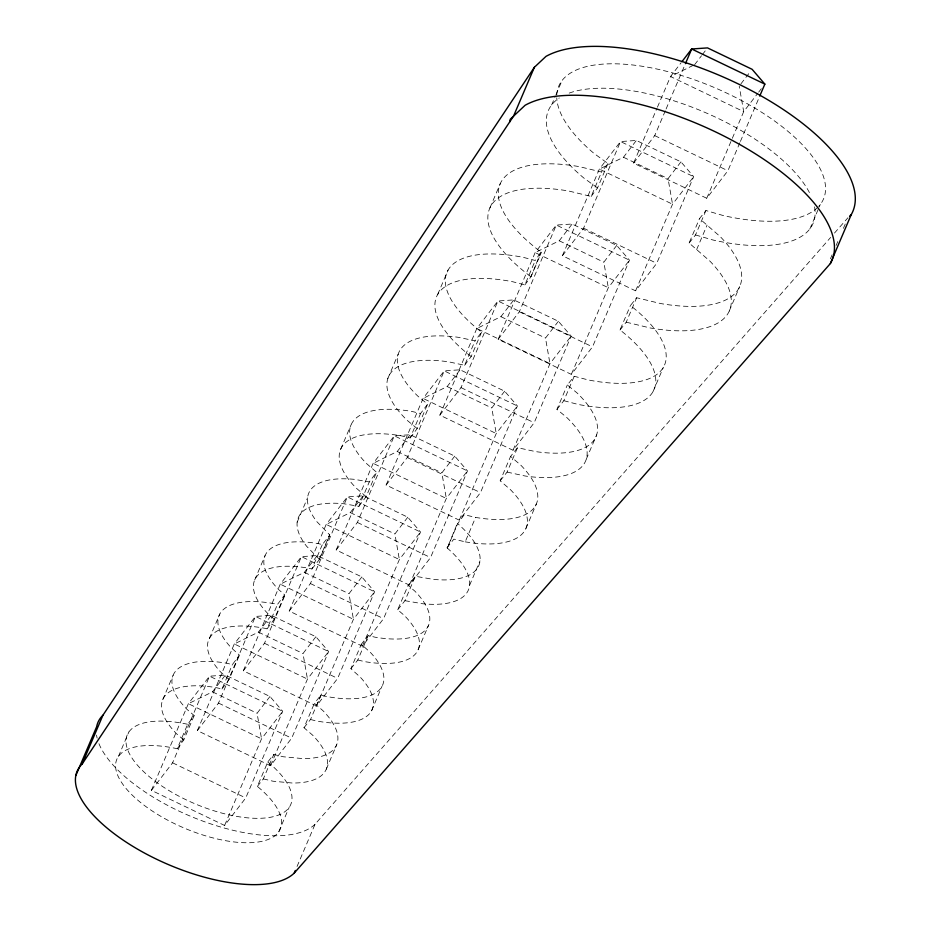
<?xml version="1.0" encoding="UTF-8"?>
<svg xmlns="http://www.w3.org/2000/svg" width="931" height="931" viewBox="0 0 931 931"><rect width="100%" height="100%" fill="white"/><g stroke="black" fill="none" stroke-linecap="round" stroke-linejoin="round"><path stroke-width="0.7" stroke-dasharray="4.66 3.49" d="M118.446 756.426L128.862 732.01M162.75 699.623L173.166 675.196M209.394 638.422L219.809 613.995M151.416 790.349L188.365 703.708L209.533 676.185L225.372 675.091L269.967 696.493L282.71 711.296L245.749 797.937L224.592 825.46L151.416 790.349L172.584 762.815L209.533 676.185L282.71 711.296L261.541 738.83L224.592 825.46M817.79 207.299A143.898 59.677 23.1 0 1 723.364 215.585L705.931 210.534L699.518 218.599L720.291 236.672A130.305 54.033 23.1 0 1 660.638 303.541L636.641 297.745L630.415 305.577L630.95 305.95A118.237 49.029 23.1 0 1 588.229 379.941L574.241 376.275L567.34 384.969L577.034 392.917A107.193 44.455 23.1 0 1 535.511 451.582L517.508 447.683L510.595 456.388L520.953 465.325A100.746 41.779 23.1 0 1 475.613 517.415L464.255 514.703L457.703 523.664A92.413 38.322 23.1 0 1 433.287 579.361L415.342 576.266L408.127 585.343L414.842 591.127A88.852 36.844 23.1 0 1 375.146 637.211L368.222 635.57L361.321 644.264L370.747 652.794A88.852 36.844 23.1 0 1 326.118 696.4L320.951 695.073L314.399 703.312L322.824 710.551A88.852 36.844 23.1 0 1 302.656 758.59L283.455 756.787L273.737 754.494L267.779 761.989L257.363 786.416A88.852 36.844 23.1 0 1 246.087 842.753A88.852 36.844 23.1 0 1 123.311 784.984A88.852 36.844 23.1 0 1 177.227 748.71L187.643 724.283L194.183 715.555L187.026 709.41A88.852 36.844 23.1 0 1 226.408 663.163L232.389 664.583L239.442 655.168L231.039 647.557A88.852 36.844 23.1 0 1 275.681 603.963L277.473 604.428L284.677 594.816L278.8 589.742A88.852 36.844 23.1 0 1 318.495 543.657L322.335 544.577L329.865 535.034L317.029 521.837A92.413 38.322 23.1 0 1 354.28 479.337L369.293 481.921L376.555 472.238L366.453 463.498A100.746 41.779 23.1 0 1 411.781 411.409L420.579 413.515L427.597 404.147L417.833 396.129A107.193 44.455 23.1 0 1 459.355 337.464L475.031 340.862L481.618 332.064L480.571 331.343A118.237 49.029 23.1 0 1 523.292 257.352L535.267 260.494L540.958 252.022A130.305 54.033 23.1 0 1 579.338 166.649L601.577 172.014L607.955 163.507L594.246 153.615A143.898 59.677 23.1 0 1 556.761 97.802M177.227 748.71L183.768 739.97L194.183 715.555M254.687 579.99L265.102 555.574M197.349 730.602L234.298 643.973L255.455 616.438L271.305 615.344L315.888 636.746L328.631 651.56L291.682 738.19L270.514 765.724L197.349 730.602L218.506 703.08L255.455 616.438L328.631 651.56L307.463 679.083L270.514 765.724M183.768 739.97L176.611 733.826A88.852 36.844 23.1 0 1 215.98 687.59L221.974 688.998L232.389 664.583M221.974 688.998L229.026 679.583L239.442 655.168M297.14 522.256L307.556 497.841M243.305 670.809L280.266 584.179L301.423 556.645L317.273 555.551L361.856 576.952L374.599 591.767L337.65 678.396L316.482 705.931L243.305 670.809L264.474 643.274L301.423 556.645L374.599 591.767L353.431 619.29L316.482 705.931M340.665 449.219L351.08 424.792M229.026 679.583L220.624 671.984A88.852 36.844 23.1 0 1 265.265 628.39L267.057 628.844L277.473 604.428M267.057 628.844L274.261 619.231L284.677 594.816M387.773 378.626L398.189 354.199M289.238 611.062L326.187 524.432L347.356 496.91L363.195 495.804L407.79 517.205L420.521 532.02L383.572 618.65L362.415 646.184L289.238 611.062L310.395 583.539L347.356 496.91L420.521 532.02L399.364 559.554L362.415 646.184M274.261 619.231L268.384 614.169A88.852 36.844 23.1 0 1 308.08 568.085L311.92 568.992L322.335 544.577M319.24 559.24L329.655 534.813M311.92 568.992L319.449 559.45L329.865 535.034M437.686 294.475L448.102 270.048M336.196 549.977L373.156 463.347L394.313 435.813L410.164 434.719L454.747 456.12L467.49 470.935L430.541 557.564L409.372 585.087L336.196 549.977L357.364 522.442L394.313 435.813L467.49 470.935L446.321 498.457L409.372 585.087M319.449 559.45L306.613 546.253A92.413 38.322 23.1 0 1 343.865 503.764L358.877 506.348L369.293 481.921M358.877 506.348L366.139 496.654L376.555 472.238M489.892 207.997L500.308 183.57M386.121 485.039L423.07 398.41L444.227 370.887L460.077 369.793L504.66 391.183L517.403 405.997L480.454 492.627L459.286 520.161L386.121 485.039L407.278 457.517L444.227 370.887L517.403 405.997L496.235 433.532L459.286 520.161M257.363 786.416L263.322 778.91L273.737 754.494M551.618 104.982L555.458 95.986M556.005 94.694L562.033 80.555M366.139 496.654L356.038 487.925A100.746 41.779 23.1 0 1 401.366 435.836L410.152 437.931L420.579 413.515M410.152 437.931L417.181 428.563L427.597 404.147M263.322 778.91L273.039 781.214L292.241 783.018A88.852 36.844 23.1 0 0 312.409 734.966L303.983 727.728L314.399 703.312M439.851 415.145L476.8 328.515L497.957 300.992L513.807 299.898L558.391 321.288L571.134 336.103L534.185 422.744L513.016 450.267L439.851 415.145L461.008 387.622L497.957 300.992L571.134 336.103L549.965 363.637L513.016 450.267M303.983 727.728L310.535 719.488L320.951 695.073M417.181 428.563L407.417 420.556A107.193 44.455 23.1 0 1 448.94 361.891L464.616 365.278L475.031 340.862M464.616 365.278L471.202 356.48L481.618 332.064M278.718 831.848L289.134 807.421M310.535 719.488L315.69 720.815A88.852 36.844 23.1 0 0 360.332 677.221L350.894 668.691L361.321 644.264M350.894 668.691L357.807 659.998L368.222 635.57M498.178 339.28L535.15 252.592L556.307 225.058L572.134 224.022L616.718 245.423L629.484 260.18L592.512 346.867L571.343 374.39L498.178 339.28L519.335 311.745L556.307 225.058L629.484 260.18L608.315 287.714L571.343 374.39M471.202 356.48L470.155 355.77A118.237 49.029 23.1 0 1 512.876 281.779L524.851 284.909L535.267 260.494M524.851 284.909L530.984 276.728L540.958 252.022M530.984 276.728L541.4 252.313M326.269 769.181L336.685 744.753M357.807 659.998L364.731 661.638A88.852 36.844 23.1 0 0 404.426 615.554L397.712 609.77L408.127 585.343M397.712 609.77L404.927 600.693L415.342 576.266M297.047 866.482L315.074 824.214L830.638 237.44M562.405 255.722L599.355 169.093L620.523 141.559L636.362 140.465L680.957 161.866L693.688 176.681L656.739 263.31L635.582 290.844L562.405 255.722L583.574 228.188L620.523 141.559L693.688 176.681L672.531 204.203L635.582 290.844M371.562 710.784L381.978 686.356M530.542 276.449A130.305 54.033 23.1 0 1 568.922 191.064L591.162 196.441L601.577 172.014M591.162 196.441L597.539 187.934L607.955 163.507M404.927 600.693L422.872 603.777A92.413 38.322 23.1 0 0 447.287 548.08L457.354 523.397M447.287 548.08L457.703 523.664M418.124 649.722L428.539 625.306M446.938 547.824L453.839 539.13L465.197 541.842L475.613 517.415M739.842 142.757L727.902 170.745L706.734 198.268L633.569 163.158L656.879 108.508M657.437 107.181L670.518 76.528L681.096 62.761M465.197 541.842A100.746 41.779 23.1 0 0 510.537 489.753L500.18 480.803L510.595 456.388M500.18 480.803L507.092 472.098L517.508 447.683M633.569 163.158L654.726 135.623L665.525 110.3M666.096 108.974L684.855 64.984M469.596 585.285L480.012 560.858M507.092 472.098L525.096 475.997A107.193 44.455 23.1 0 0 566.618 417.332L556.924 409.384L567.34 384.969M556.924 409.384L563.825 400.691L574.241 376.275M525.91 528.459L536.326 504.032M563.825 400.691L577.814 404.357A118.237 49.029 23.1 0 0 620.535 330.365L619.999 330.005L630.415 305.577M619.999 330.005L626.226 322.173L636.641 297.745M586.251 459.262L596.678 434.847M706.734 198.268L731.754 139.627M732.325 138.3L743.694 111.639L757.799 93.286M626.226 322.173L650.222 327.968A130.305 54.033 23.1 0 0 709.876 261.087L689.103 243.026L699.518 218.599M689.103 243.026L695.515 234.961L705.931 210.534M740.413 141.419L759.172 97.441M696.644 249.578L707.06 225.162M653.003 391.66L663.419 367.245M729.252 311.035L739.668 286.608M809.854 228.921L818.628 208.346M819.175 207.066L820.269 204.494M830.452 258.725L832.151 254.757M836.096 245.505L837.784 241.548M843.416 228.339L846.232 221.729M269.967 696.493L257.072 713.262L261.541 738.83L188.365 703.708L212.477 691.861L225.372 675.091M315.888 636.746L302.994 653.527L307.463 679.083L234.298 643.973L258.411 632.126L271.305 615.344M361.856 576.952L348.962 593.722L353.431 619.29L280.266 584.179L304.379 572.332L317.273 555.551M407.79 517.205L394.884 533.987L399.364 559.554L326.187 524.432L350.3 512.585L363.195 495.804M454.747 456.12L441.853 472.89L446.321 498.457L373.156 463.347L397.258 451.5L410.164 434.719M504.66 391.183L491.766 407.964L496.235 433.532L423.07 398.41L447.183 386.563L460.077 369.793M558.391 321.288L545.496 338.069L549.965 363.637L476.8 328.515L500.913 316.668L513.807 299.898M616.718 245.423L603.823 262.193L608.315 287.714L535.15 252.592L559.24 240.792L572.134 224.022M680.957 161.866L668.062 178.636L672.531 204.203L599.355 169.093L623.467 157.246L636.362 140.465M694.631 64.67L701.509 55.732M702.37 54.615L705.803 50.134M740.936 83.837L750.398 71.536M758.684 92.146L761.325 88.701M834.479 233.064L847.92 217.773M693.362 65.298L670.518 76.528L743.694 111.639L739.214 86.071M695.515 234.961L712.948 240A143.898 59.677 23.1 0 0 814.462 206.298M654.726 135.623L727.902 170.745M623.467 157.246L668.062 178.636M583.574 228.188L656.739 263.31M559.24 240.792L603.823 262.193M519.335 311.745L592.512 346.867M500.913 316.668L545.496 338.069M461.008 387.622L534.185 422.744M447.183 386.563L491.766 407.964M397.258 451.5L441.853 472.89M407.278 457.517L480.454 492.627M350.3 512.585L394.884 533.987M357.364 522.442L430.541 557.564M304.379 572.332L348.962 593.722M310.395 583.539L383.572 618.65M258.411 632.126L302.994 653.527M264.474 643.274L337.65 678.396M212.477 691.861L257.072 713.262M218.506 703.08L291.682 738.19M172.584 762.815L245.749 797.937M597.539 187.934L583.83 178.03A143.898 59.677 23.1 0 1 559.287 97.988M315.074 824.214A120.704 50.053 23.1 0 1 201.783 820.723A120.704 50.053 23.1 0 1 98.919 743.59M97.138 738.12A120.704 50.053 23.1 0 1 96.556 735.118M556.761 95.241A143.898 59.677 23.1 0 1 713.972 87.386A143.898 59.677 23.1 0 1 818.675 206.391M267.779 761.989A88.852 36.844 23.1 0 1 256.502 818.326A88.852 36.844 23.1 0 1 133.727 760.557A88.852 36.844 23.1 0 1 187.643 724.283M569.202 93.1A143.898 59.677 23.1 0 1 703.126 111.627A143.898 59.677 23.1 0 1 810.715 195.207"/><path stroke-width="1.4" d="M509.664 121.961L510.235 119.261L525.131 105.261A175.75 72.886 23.1 0 1 727.344 137.788A175.75 72.886 23.1 0 1 830.359 263.554L294.219 873.092A120.704 50.053 23.1 0 1 149.926 855.915A120.704 50.053 23.1 0 1 82.079 764.107L102.934 715.217L534.371 67.288L545.985 56.384A175.75 72.886 23.1 0 1 748.198 88.911A175.75 72.886 23.1 0 1 851.213 214.677L830.359 263.554M75.807 775.616L96.649 726.739A120.704 50.053 23.1 0 1 102.934 715.217M534.371 67.288L513.528 116.166L82.079 764.107M294.219 873.092L295.348 870.45M685.425 63.657L691.675 48.994L707.525 47.9L752.108 69.301L764.851 84.116L759.731 96.102M681.981 61.609L691.675 48.994L764.851 84.116M849.572 216.225L851.213 214.677"/></g></svg>
